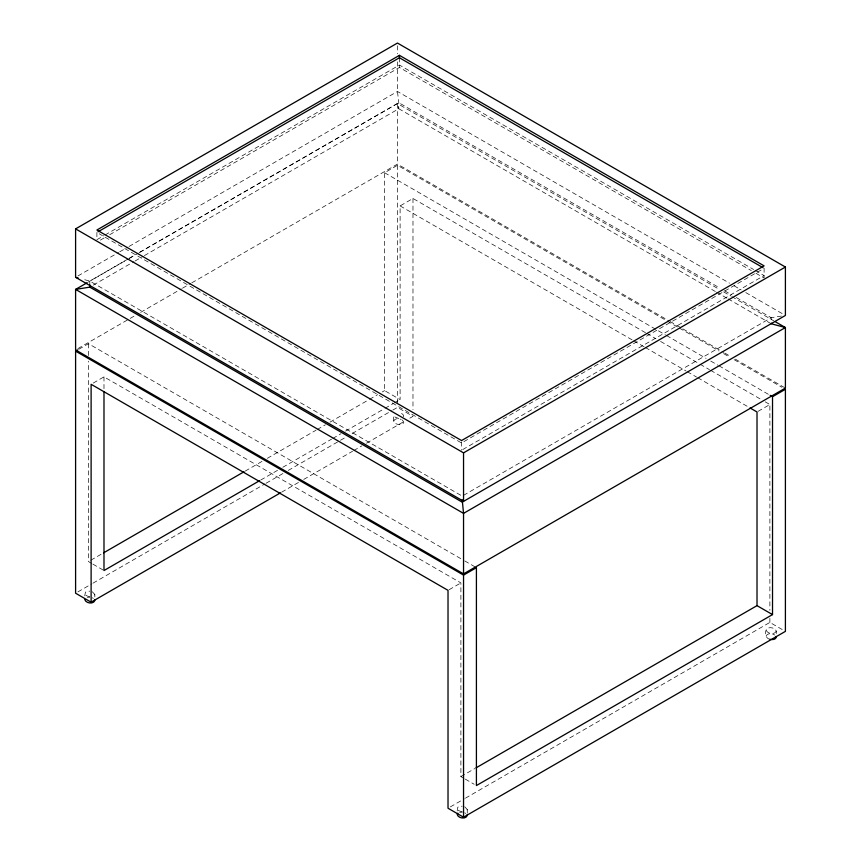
<?xml version="1.0" encoding="UTF-8"?>
<svg xmlns="http://www.w3.org/2000/svg" width="861" height="861" viewBox="0 0 861 861"><rect width="100%" height="100%" fill="white"/><g stroke="black" fill="none" stroke-linecap="round" stroke-linejoin="round"><path stroke-width="0.65" stroke-dasharray="4.3 3.23" d="M84.755 595.887L85.411 592.11L89.748 591.12M92.278 591.755L94.839 594.488L94.183 595.855L92.364 596.716M402.313 419.974L403.82 422.148C403.282 424.839 399.633 424.764 397.524 424.279C392.616 423.634 393.294 417.962 393.897 414.356M393.735 421.137C394.542 418.048 398.923 418.489 401.258 419.415M403.658 416.821L403.637 415.346L402.313 413.926L398.729 412.72M457.18 810.911L457.826 807.123L462.174 806.133M464.703 806.768L467.265 809.512L466.608 810.868L464.779 811.729M769.949 639.292C764.772 638.787 763.804 629.176 768.636 627.873C772.156 627.012 777.569 629.036 776.245 633.535M766.161 636.15C767.216 632.727 772.295 633.492 774.739 634.998M776.245 631.113C774.814 635.106 767.226 633.922 766.161 630.101M96.895 239.702L103.88 235.666M105.042 234.999L399.439 65.027L753.623 269.515M100.382 240.111L105.042 237.421M109.691 234.73L399.439 67.449L751.287 270.591M77.921 275.95L118.592 252.467M119.754 251.799L127.891 247.107M129.053 246.429L397.459 91.47L729.482 283.161M128.128 258.946L89.792 281.084L83.345 279.362M129.29 258.278L135.102 254.921M139.74 252.241L398.783 102.685L720 288.144M88.382 282.021L127.891 259.204M129.053 258.537L138.341 253.166M139.504 252.499L397.459 103.568L719 289.21M93.279 285.12L133.939 261.647M135.102 260.98L143.227 256.287M144.39 255.609L398.783 108.744L715.34 291.502M77.921 348.576L129.053 319.054M130.215 318.387L136.016 315.029M140.666 312.349L181.337 288.876M182.5 288.198L190.636 283.506M191.799 282.839L397.459 164.096L668.9 320.809M78.814 349.275L88.479 343.7L463.605 560.274M645.492 332.712L412.979 198.471L400.107 205.908L400.107 399.579L384.587 390.614L384.587 172.738L397.459 165.301L678.22 327.406M93.268 383.059L103.987 376.86L460.893 582.919L460.893 776.59L464.219 778.516M90.792 560.231L102.405 553.526M245.234 471.075L262.659 461.012M267.297 458.332L316.073 430.177M317.235 429.499L325.361 424.807M330.011 422.127L368.325 400.01M369.487 399.332L377.613 394.639M382.262 391.959L384.587 390.614M260.754 480.029L278.178 469.977M282.817 467.286L331.593 439.132M332.755 438.464L340.881 433.772M345.53 431.092L383.845 408.964M385.007 408.297L393.133 403.605M394.295 402.926L400.107 399.579M77.921 591.873L91.869 583.823M93.031 583.155L264.994 483.871M266.157 483.204L283.592 473.141M288.231 470.45L339.363 440.94M340.525 440.262L345.175 437.582M352.138 433.557L391.647 410.751M392.81 410.084L397.459 407.393L412.979 416.358L409.492 418.371M281.676 492.158L299.101 482.095M303.75 479.416L352.558 451.239M353.72 450.572L361.846 445.869M366.495 443.189L404.842 421.051M462.723 449.571L764.105 275.563L754.785 270.182M449.098 589.731L460.893 582.919M758.078 411.343L769.885 404.53L769.885 610.309M460.893 776.59L474.831 768.55M450.346 806.897L464.294 798.847M465.457 798.169L769.885 622.417L783.187 630.091M781.53 316.062L771.208 317.709L462.217 496.097L89.792 281.084L89.792 284.711M87.23 597.297L89.748 597.168M459.656 812.31L462.174 812.181M398.826 418.457L395.253 417.251L393.735 415.077M89.845 596.845L86.261 595.651L84.755 593.477M462.271 811.858L458.687 810.664L457.18 808.49M92.278 597.803L93.322 598.363M464.703 812.827L465.747 813.387M755.947 273.281L764.105 277.985L764.105 268.298L461.561 442.974L99.219 233.783M734.142 285.852L741.127 289.888M745.787 292.579L783.069 314.104M724.65 290.835L731.635 294.86M736.284 297.551L771.208 317.709L771.208 323.758M723.66 291.901L730.645 295.936M731.807 296.604L773.748 320.819M716.503 292.18L726.975 298.229M728.148 298.896L770.035 323.09M670.062 321.487L681.718 328.213M682.881 328.88L723.66 352.418M724.822 353.096L730.645 356.454M735.305 359.145L785.404 388.074M679.383 328.073L719 350.944M723.66 353.634L729.482 356.992M734.142 359.683L781.906 387.267M384.587 172.738L665.349 334.832M666.511 335.51L706.117 358.38M710.777 361.071L717.773 365.107M718.935 365.774L769.034 394.693M646.654 333.379L655.953 338.75M660.602 341.44L698.971 363.59M700.133 364.257L709.432 369.627M710.594 370.305L760.586 399.16M765.235 401.85L769.885 404.53M400.107 205.908L632.609 340.149M633.771 340.816L644.243 346.854M645.406 347.532L686.088 371.016M687.25 371.694L696.56 377.064M697.722 377.731L747.703 406.596M464.768 560.942L476.413 567.668M91.804 563.492L88.479 561.576L88.479 361.179M92.913 564.138L103.987 570.531M465.327 779.151L474.196 784.274M769.885 618.381L769.885 622.417M467.265 809.512L467.265 813.139M461.561 441.897L461.561 450.238M412.979 198.471L412.979 409.632M399.439 57.762L399.439 67.449M397.459 45.741L397.459 53.812M397.459 61.884L397.459 91.47L398.783 102.685L398.783 108.744L397.459 103.568L397.459 164.096M397.459 165.301L397.459 404.702M103.987 376.86L103.987 388.968M96.895 232.438L96.895 239.433M94.839 594.488L94.839 596.91M88.479 343.7L88.479 355.797"/><path stroke-width="1.29" d="M457.826 813.171L457.18 814.538C458.235 818.37 465.833 819.554 467.265 815.561L467.071 814.797M75.596 228.875L463.541 452.854L463.541 501.263L75.596 277.296L75.596 228.875L397.459 43.05L785.404 267.028L785.404 315.449L462.217 502.146L89.792 287.133L75.596 289.393L75.596 349.921L463.541 573.889L785.404 388.074L785.404 327.546L774.911 321.497M399.439 55.341L96.895 230.016L461.561 440.552L764.105 265.877L399.439 55.341L399.439 58.031M98.057 231.77L399.439 57.762L762.943 267.631M87.219 282.688L75.596 289.393L463.541 513.371L785.404 327.546L771.208 323.758M280.514 492.826L91.115 602.173L75.596 593.218L75.596 351.127L77.748 349.889M103.568 552.859L244.072 471.742M259.591 480.696L103.987 570.531L103.987 391.658M463.541 452.854L785.404 267.028M75.596 351.127L463.541 575.105L476.413 567.668L476.413 785.555L772.521 614.593L772.521 396.717L785.404 389.28L785.404 631.371L463.541 817.197L448.021 808.231L448.021 590.355L91.115 384.297L91.115 602.173M475.993 767.883L757.013 605.638L772.521 614.593M769.949 639.292C772.059 639.777 775.696 639.852 776.245 637.172L776.062 636.408M75.596 277.296L78.179 277.985M770.197 395.371L772.521 396.717M750.028 407.942L757.013 411.967L757.013 605.638M94.656 599.783L94.839 600.548C93.408 604.53 85.809 603.357 84.755 599.525M463.541 573.889L463.541 513.371L462.217 499.724M463.541 575.105L463.541 817.197M89.792 284.711L89.792 287.133"/></g></svg>
